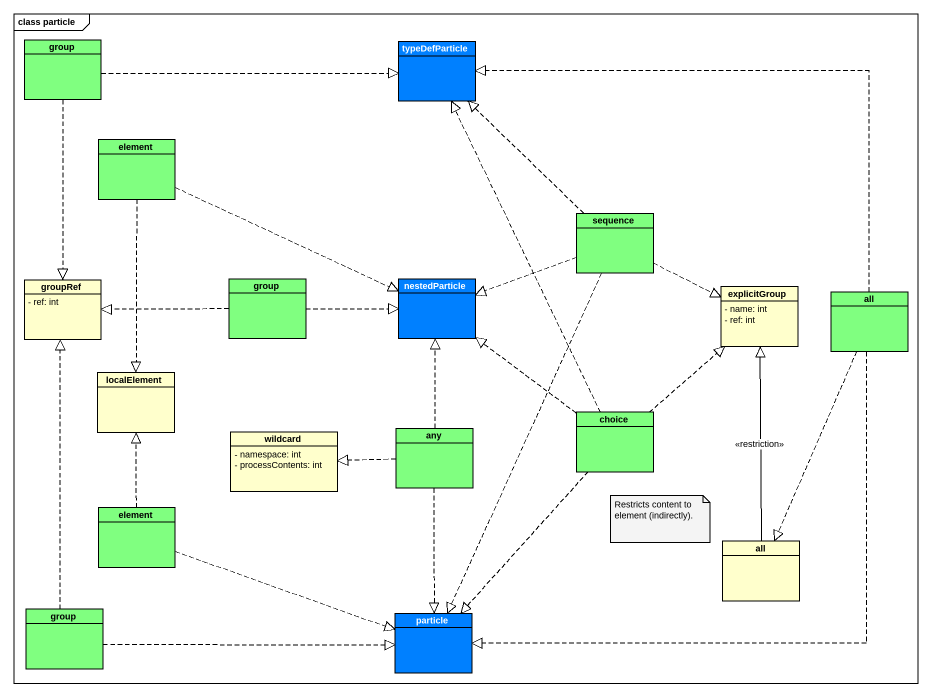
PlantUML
@startuml
mainframe class particle
hide circle
hide empty members
skinparam classAttributeIconSize 0
class "group" as group_ #80FF80
class typeDefParticle #0080FF
class element #80FF80
class sequence #80FF80
class groupRef {
  - ref: int
}
class "group" as group__2 #80FF80
class nestedParticle #0080FF
class explicitGroup {
  - name: int
  - ref: int
}
class all #80FF80
class localElement
class wildcard {
  - namespace: int
  - processContents: int
}
class any #80FF80
class choice #80FF80
class "element" as element_2 #80FF80
class "all" as all_2
class "group" as group__3 #80FF80
class particle #0080FF
group_ .right.|> typeDefParticle
group_ ..|> groupRef
element .right.|> nestedParticle
element ..|> localElement
sequence .up.|> typeDefParticle
sequence .left.|> nestedParticle
sequence .right.|> explicitGroup
sequence ..|> particle
group__2 .left.|> groupRef
group__2 .right.|> nestedParticle
all .left.|> typeDefParticle
all ..|> all_2
all ..|> particle
any .up.|> nestedParticle
any .left.|> wildcard
any ..|> particle
choice .up.|> typeDefParticle
choice .up.|> nestedParticle
choice .up.|> explicitGroup
choice ..|> particle
element_2 .up.|> localElement
element_2 .right.|> particle
all_2 -up-|> explicitGroup : <<restriction>>
group__3 .up.|> groupRef
group__3 .right.|> particle
note as N1
  Restricts content to element (indirectly).
end note
@enduml
